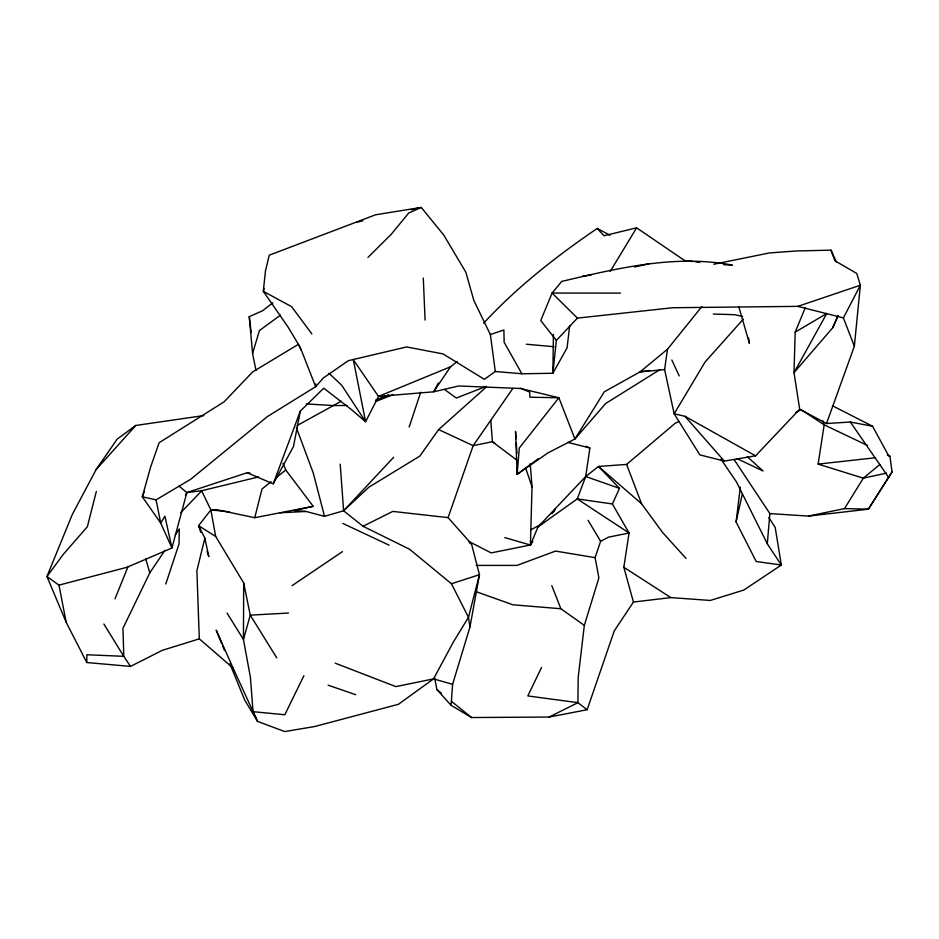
<?xml version="1.0" encoding="UTF-8"?>
<svg xmlns="http://www.w3.org/2000/svg" width="939" height="939" viewBox="0 0 939 939"><rect width="100%" height="100%" fill="white"/><g stroke="black" fill="none" stroke-linecap="round" stroke-linejoin="round"><path stroke-width="1.41" d="M201.462 490.404L210.864 509.924L215.677 536.462L243.694 582.966L243.436 639.482L250.42 677.336L253.037 711.668L257.497 721.352L284.705 731.563L314.6 726.54L398.453 704.297L433.548 678.897L453.314 642.123L468.479 617.31L479.465 574.691L471.531 544.045L448.079 517.624L392.784 511.415L363.029 526.263L343.604 510.781L340.223 464.171M130.486 666.408L86.775 662.523L86.858 654.741L123.784 656.326L130.486 666.408L162.377 650.316L199.314 638.849L233.072 668.028L257.497 721.352L244.692 700.036L229.891 663.744M553.423 334.354L552.871 373.264L521.896 373.781L495.299 371.492L484.36 379.309L443.055 353.921L406.657 346.949L348.381 360.67L323.439 377.889L315.657 386.68L267.275 416.658L190.676 479.289L156.085 499.853L142.305 496.79L150.604 467.129L159.137 442.715L224.069 401.845L252.638 371.938L298.332 344.355L301.196 350.212M659.976 369.59L605.667 403.512L574.926 439.006L547.754 453.009L517.131 474.336L517.272 467.458M469.289 541.674L491.156 552.895L530.406 545.019L532.026 486.907L530.242 463.678M805.38 307.499L795.192 332.113L794.007 372.642L799.688 409.228L755.578 455.826L724.321 461.084L699.86 454.875L674.155 413.782L664.612 369.602L667.488 349.226L701.879 306.548M315.786 383.922L315.657 386.68L300.339 347.606L288.296 327.418L263.307 291.325L265.479 270.819L269.258 255.185L375.565 214.785L421.271 207.437L443.818 235.149L465.873 272.298L473.855 300.48L490.358 334.542L495.299 371.492M504.806 537.601L530.406 545.019L538.024 526.896L577.25 498.914L612.392 503.961L629.048 533.012L623.836 567.273L633.438 602.052L614.259 630.914L587.157 709.731L549.115 717.056L471.554 717.537L451.084 705.318L452.598 684.32L469.958 627.041L479.465 574.691L451.436 583.741L409.557 549.245L363.029 526.263M538.282 458.702L517.131 474.336L519.302 447.997L558.869 397.76L520.593 388.511L458.678 385.976L433.654 391.798L378.499 396.422L365.6 421.728L351.538 409.674L323.779 388.194L300.327 411.071L273.249 483.82L247.11 472.751L186.849 492.564L185.453 495.076M633.438 602.052L670.833 597.591L710.283 600.455L743.829 590.032L781.342 565.032L767.304 543.81L769.863 513.586L734.157 459.676M799.688 409.228L826.52 423.524L854.361 346.209L860.359 285.233L856.755 273.46L834.818 260.713L831.027 250.161L796.401 250.959L769.522 252.931L713.746 264.246M854.361 346.209L843.398 317.91L797.845 306.36L672.723 307.734L577.426 318.11L556.358 340.434L552.871 373.264L567.062 347.911L569.703 325.669M585.842 446.248L589.88 448.009L585.713 476.531L577.25 498.914L629.048 533.012L608.742 537.085L600.62 541.287L595.103 557.649L598.894 577.884L584.328 625.397L578.201 677.43L577.908 702.665L587.157 709.731M768.841 517.671L775.168 527.354L781.342 565.032L756.188 561.499L736.082 521.943L740.319 487.118M886.58 473.139L863.328 478.162L818.104 464.101L824.196 424.851L822.869 420.836M300.327 411.071L293.473 446.518L273.249 483.82M736.082 521.943L742.338 493.973M283.015 463.279L285.773 469.969L313.203 506.321L254.751 517.694L216.299 509.595L210.864 509.924L198.587 525.687L204.855 538.153L196.885 570.712L199.314 638.849M254.751 517.694L262.004 489.008L271.054 481.766M96.341 491.484L87.362 526.709L63.371 554.256L46.95 576.523L66.176 622.252L86.775 662.523M178.997 486.062L186.849 492.564L171.943 547.989L127.07 567.262L58.969 585.138L46.95 576.523L72.256 514.56L96.154 469.512L117.105 439.194L135.756 425.473L203.775 415.578M255.983 370.377L252.579 353.44L259.446 330.516L280.538 315.105M264.129 288.672L263.307 291.325L291.606 306.654L311.865 333.932M165.792 584.011L179.02 543.998L179.267 528.95L175.288 534.89M409.158 427.022L420.719 392.22M448.079 517.624L473.15 445.673L512.694 388.652M144.395 491.379L142.305 496.79L160.698 523.011L171.943 547.989L164.9 516.204L160.698 523.011L156.085 499.853M115.028 598.8L128.15 566.311M795.192 332.113L826.743 313.52L794.007 372.642L832.717 327.77L838.022 315.797M832.717 327.77L837.999 315.844M612.392 503.961L619.505 488.374L598.507 466.448L585.713 476.531L538.024 526.896M541.545 667.429L527.835 695.928L577.908 702.665L549.115 717.056M164.935 550.313L149.794 572.849L122.962 628.285L123.784 656.326L103.877 624.012M303.931 675.657L284.799 714.755L253.037 711.668M843.398 317.91L860.359 285.233L797.845 306.36M438.407 382.983L433.654 391.798L450.52 366.797L457.223 361.503M610.197 271.441L636.619 227.825L684.484 260.443L692.853 261.523M769.863 513.586L808.502 516.086L868.364 509.173L892.05 471.953L889.902 456.154L887.273 454.899M808.502 516.086L844.513 508.598L863.328 478.162L879.937 464.406M892.05 471.953L868.364 509.173L844.513 508.598M530.406 545.019L532.894 541.416M552.038 513.762L555.372 508.95L553.012 512.342M486.543 386.821L438.63 429.569L419.839 456.084L368.898 487.165L343.604 510.781L324.518 516.321L305.997 511.45L294.177 510.558L313.203 506.321M743.359 319.096L705.083 362.02L674.155 413.782L685.024 416.329L755.578 455.826M96.154 469.512L135.756 425.473M343.604 510.781L393.641 457.305M180.758 512.659L201.838 490.698L258.507 476.953M483.679 323.145C517.295 286.818 556.416 256.265 597.216 228.459L609.963 235.22M367.947 257.427L391.082 234.468L408.711 213.047L421.271 207.437L411.282 209.726M686.08 558.505L662.429 532.296L641.548 503.715L598.507 466.448L626.63 464.429L674.918 423.489L678.744 421.482M667.488 349.226L640.081 371.879L604.293 391.798L574.926 439.006L558.869 397.76L529.936 397.22L529.643 392.103L520.347 388.147M275.585 478.139L285.773 469.969M272.838 302.792L262.72 310.668L249.258 316.701L252.579 353.44M292.076 585.631L342.442 551.639M341.221 401.223L297.123 425.543M531.005 529.725L541.897 523.939M795.896 412.338L801.002 409.791M450.52 366.797L378.499 396.422L353.334 359.743L365.6 421.728L341.737 385.283L329.037 373.299M375.506 400.108L388.828 394.779M375.412 401.61L392.936 394.697M486.273 386.375L456.295 398.042L444.605 389.521M490.358 334.542L503.891 329.976L504.126 342.254L521.896 373.781M723.769 264.704L732.35 265.103C675 254.152 617.486 268.343 561.757 281.395L552.097 293.05L540.735 320.551L556.358 340.434M636.619 227.825L603.977 235.736L597.216 228.459M357.102 222.144L362.806 220.841M634.682 266.993L648.708 263.836M649.941 370.447L640.081 371.879L664.612 369.602M582.591 276.136L591.065 275.045M186.849 492.564L201.838 490.698M818.104 464.101L875.547 457.739M826.52 423.524L850.358 422.034L872.577 426.247L888.787 456.049L889.902 456.154M288.437 613.038L250.255 615.151L243.436 639.482L227.085 613.108M279.998 512.8L305.997 511.45M347.019 405.472L333.897 405.566L306.231 403.934M476.179 565.419L516.966 565.407L555.524 551.076L595.103 557.649M620.468 293.109L552.097 293.05L577.426 318.11M713.311 314.037L734.544 314.694L742.596 316.384M247.11 472.751L249.95 472.998M584.328 625.397L560.876 608.742L512.847 604.775L477.024 591.981M526.356 344.226L553.987 346.726M210.864 509.924L229.55 511.849M695.635 261.887L699.813 262.439M567.731 442.339L589.88 448.009M452.598 684.32L433.548 678.897L395.824 686.609L335.176 663.18M328.098 685.177L355.717 694.696M585.713 476.531L619.505 488.374M438.63 429.569L473.15 445.673L492.4 441.717L494.841 443.278M342.829 523.422L389.063 545.148M867.566 445.509L824.196 424.851L801.566 409.932M736.986 458.572L763.055 470.991L747.256 456.706M832.4 405.73L872.577 426.247M469.289 542.648L471.531 544.045M215.677 536.462L198.587 525.687L200.805 532.425M623.836 567.273L670.833 597.591M517.401 460.568L492.4 441.717L490.815 420.508M434.675 678.111L436.917 689.59L441.389 693.205M451.436 701.316L471.554 717.537M436.917 689.59L451.084 705.318M685.024 416.329L724.321 461.084M850.358 422.034L888.681 477.47M721.011 459.241L736.528 482.024L767.304 543.81M276.794 657.922L250.255 615.151L243.694 582.966M588.072 520.312L600.62 541.287M451.436 583.741L468.479 617.31L469.958 627.041M671.819 359.989L679.214 375.893M831.027 250.161L836.309 261.887M233.072 668.028L216.193 630.128L221.674 643.567M222.766 646.255L224.421 650.293M551.792 585.596L560.876 608.742M626.63 464.429L641.548 503.715M296.348 427.574L313.333 473.221L324.518 516.321M525.547 467.657L532.026 486.907M207.05 551.299L208.834 556.686L204.855 538.153M145.721 558.858L149.794 572.849M738.84 306.912L749.416 343.428L748.536 337.852M58.969 585.138L66.176 622.252M249.258 316.701L251.183 332.5M516.004 438.689L515.546 431.4L517.131 474.336M516.286 443.067L516.943 453.279M423.289 278.097L425.097 320.07"/></g></svg>
